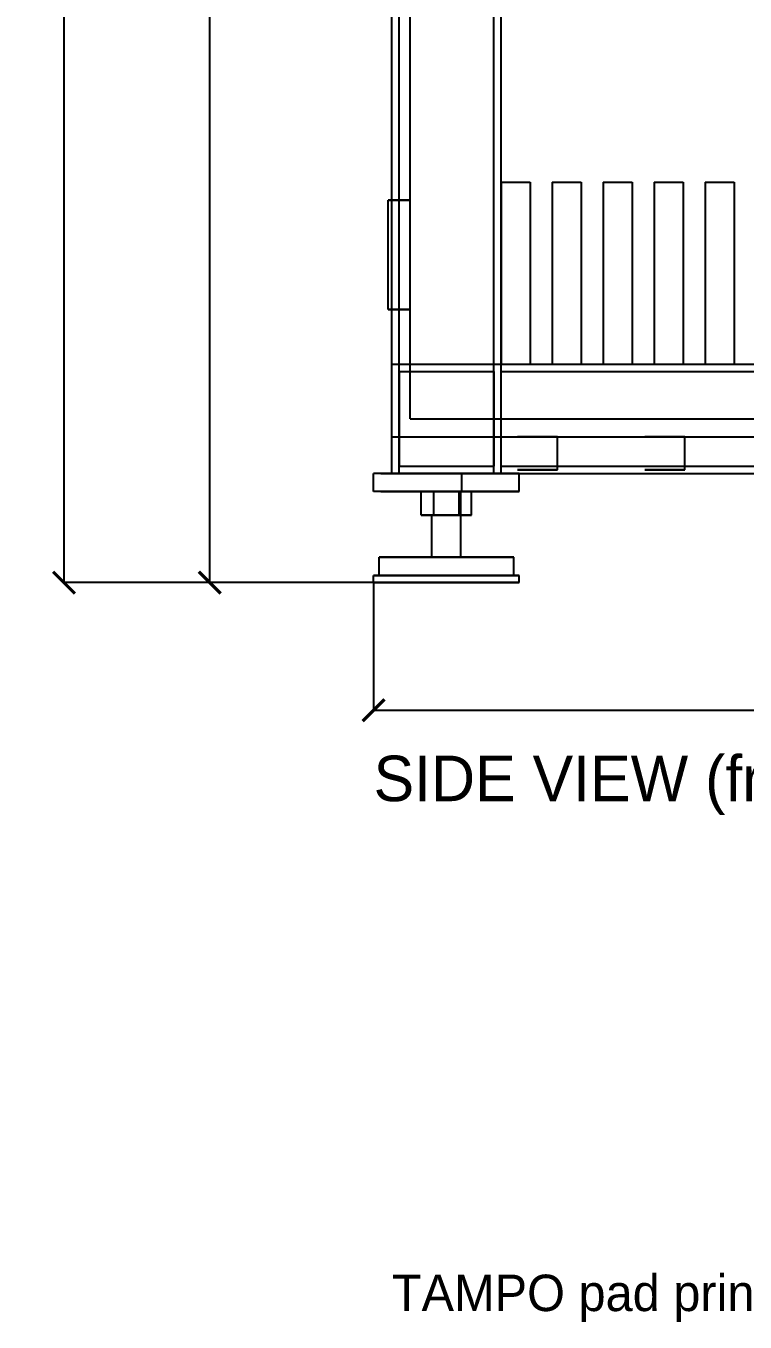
# Model space of a CAD drawing. Header units: millimetres. Extents: x -201 to 3037, y -406 to 3230.
# Drawn here: x -201 to 194, y -406 to 306 of the extents above; entities that cross this region are included whole.
import ezdxf

# ---------------------------------------------------------------- set-up
doc = ezdxf.new("R2010")
doc.units = ezdxf.units.MM
for name, color, linetype in [('DIM', 5, 'Continuous'), ('HIDDEN', 8, 'Continuous'), ('TEXT', 3, 'Continuous'), ('VISIBLE', 7, 'Continuous')]:
    doc.layers.add(name, color=color, linetype=linetype)
doc.styles.add('OpenSansCondensed-Light', font='OpenSansCondensed-Light.ttf')
doc.dimstyles.new('EZDXF', dxfattribs={"dimtxt": 0.25, "dimasz": 0.175, "dimexe": 0.375, "dimexo": 0.125, "dimgap": 0.1, "dimtad": 1, "dimlfac": 100, "dimzin": 12, "dimdsep": 46, "dimtxsty": 'OpenSansCondensed-Light', "dimblk": 'ARCHTICK', "dimcen": 2.5, "dimazin": 3, "dimtfac": 0.5, "dimtmove": 2, "dimatfit": 3})

# ---------------------------------------------------------------- blocks, each defined once
blk = doc.blocks.new('_ARCHTICK')
at = {"color": 0, "linetype": 'BYBLOCK', "const_width": 0.15}
blk.add_lwpolyline([(-0.5, -0.5), (0.5, 0.5)], dxfattribs=at)

msp = doc.modelspace()

# ---------------------------------------------------------------- linework, layer by layer
at = {"layer": 'HIDDEN'}
for points in [[(0, 60), (0, 880)], [(0, 60), (0, 880)], [(0, 60), (0, 880)], [(0, 80), (0, 880)], [(0, 80), (0, 880)], [(4, 60), (4, 880)], [(4, 60), (4, 880)], [(4, 60), (4, 880)], [(4, 60), (4, 880)], [(56, 60), (56, 880)], [(56, 60), (56, 880)], [(56, 60), (56, 880)], [(56, 60), (56, 880)], [(60, 60), (60, 880)], [(60, 60), (60, 880)], [(60, 60), (60, 880)], [(10, 90), (10, 870)], [(10, 90), (10, 870)], [(60, 220), (76, 220)], [(60, 220), (60, 120)], [(60, 220), (76, 220)], [(60, 220), (60, 120)], [(76, 220), (76, 120)], [(76, 220), (76, 120)], [(88, 220), (104, 220)], [(88, 220), (88, 120)], [(88, 220), (104, 220)], [(88, 220), (88, 120)], [(104, 220), (104, 120)], [(104, 220), (104, 120)], [(116, 220), (132, 220)], [(116, 220), (116, 120)], [(116, 220), (132, 220)], [(116, 220), (116, 120)], [(132, 220), (132, 120)], [(132, 220), (132, 120)], [(144, 220), (160, 220)], [(144, 220), (144, 120)], [(144, 220), (160, 220)], [(144, 220), (144, 120)], [(160, 220), (160, 120)], [(160, 220), (160, 120)], [(172, 220), (188, 220)], [(172, 220), (172, 120)], [(172, 220), (188, 220)], [(172, 220), (172, 120)], [(188, 220), (188, 120)], [(188, 220), (188, 120)], [(10, 210), (9.85, 210), (9.41, 210), (8.69, 210), (7.74, 210), (6.6, 210), (5.34, 210), (4, 210), (2.66, 210), (1.4, 210), (0.26, 210), (-0.69, 210), (-1.41, 210), (-1.85, 210), (-2, 210)], [(0, 210), (0.79, 210), (1.66, 210), (2.59, 210), (3.57, 210), (4.55, 210), (5.52, 210), (6.45, 210), (7.31, 210), (8.09, 210), (8.75, 210), (9.29, 210), (9.68, 210), (9.92, 210), (10, 210)], [(10, 150), (10, 210)], [(10, 150), (9.85, 150), (9.41, 150), (8.69, 150), (7.74, 150), (6.6, 150), (5.34, 150), (4, 150), (2.66, 150), (1.4, 150), (0.26, 150), (-0.69, 150), (-1.41, 150), (-1.85, 150), (-2, 150)], [(0, 150), (0.79, 150), (1.66, 150), (2.59, 150), (3.57, 150), (4.55, 150), (5.52, 150), (6.45, 150), (7.31, 150), (8.09, 150), (8.75, 150), (9.29, 150), (9.68, 150), (9.92, 150), (10, 150)], [(0, 60), (0, 120)], [(0, 60), (0, 120)], [(0, 120), (60, 120)], [(0, 120), (60, 120)], [(4, 116), (56, 116)], [(4, 116), (4, 64)], [(4, 116), (56, 116)], [(4, 116), (4, 64)], [(56, 116), (56, 64)], [(56, 116), (56, 64)], [(60, 60), (60, 120)], [(60, 120), (540, 120)], [(60, 60), (60, 120)], [(60, 60), (60, 120)], [(60, 120), (540, 120)], [(60, 120), (540, 120)], [(60, 60), (60, 120)], [(60, 60), (60, 120)], [(60, 120), (76, 120)], [(60, 120), (76, 120)], [(60, 64), (60, 116)], [(60, 64), (60, 116)], [(60, 116), (540, 116)], [(60, 116), (540, 116)], [(60, 64), (60, 116)], [(60, 64), (60, 116)], [(60, 116), (540, 116)], [(60, 116), (540, 116)], [(88, 120), (104, 120)], [(88, 120), (104, 120)], [(116, 120), (132, 120)], [(116, 120), (132, 120)], [(144, 120), (160, 120)], [(144, 120), (160, 120)], [(172, 120), (188, 120)], [(172, 120), (188, 120)], [(10, 90), (590, 90)], [(10, 90), (590, 90)], [(0, 80), (600, 80)], [(0, 80), (600, 80)], [(91, 80), (90.72, 80), (89.91, 80), (88.6, 80), (86.86, 80), (84.77, 80), (82.45, 80), (80, 80), (77.55, 80), (75.23, 80), (73.14, 80), (71.4, 80), (70.09, 80), (69.28, 80), (69, 80)], [(69, 80), (69.28, 80), (70.09, 80), (71.4, 80), (73.14, 80), (75.23, 80), (77.55, 80), (80, 80), (82.45, 80), (84.77, 80), (86.86, 80), (88.6, 80), (89.91, 80), (90.72, 80), (91, 80)], [(91, 62), (91, 80)], [(161, 80), (160.72, 80), (159.91, 80), (158.6, 80), (156.86, 80), (154.77, 80), (152.45, 80), (150, 80), (147.55, 80), (145.23, 80), (143.14, 80), (141.4, 80), (140.09, 80), (139.28, 80), (139, 80)], [(139, 80), (139.28, 80), (140.09, 80), (141.4, 80), (143.14, 80), (145.23, 80), (147.55, 80), (150, 80), (152.45, 80), (154.77, 80), (156.86, 80), (158.6, 80), (159.91, 80), (160.72, 80), (161, 80)], [(161, 62), (161, 80)], [(-6, 60), (-6.45, 60), (-6.89, 60), (-7.32, 60), (-7.74, 60), (-8.13, 60), (-8.49, 60), (-8.83, 60), (-9.13, 60), (-9.39, 60), (-9.6, 60), (-9.78, 60), (-9.9, 60), (-9.97, 60), (-10, 60)], [(-10, 50), (-10, 60)], [(-10, 50), (-10, 60)], [(-6, 60), (-6.45, 60), (-6.89, 60), (-7.32, 60), (-7.74, 60), (-8.13, 60), (-8.49, 60), (-8.83, 60), (-9.13, 60), (-9.39, 60), (-9.6, 60), (-9.78, 60), (-9.9, 60), (-9.97, 60), (-10, 60)], [(-6, 60), (-6.45, 60), (-6.89, 60), (-7.32, 60), (-7.74, 60), (-8.13, 60), (-8.49, 60), (-8.83, 60), (-9.13, 60), (-9.39, 60), (-9.6, 60), (-9.78, 60), (-9.9, 60), (-9.97, 60), (-10, 60)], [(-10, 50), (-10, 60)], [(66, 60), (-6, 60)], [(-6, 60), (66, 60)], [(66, 60), (-6, 60)], [(0, 60), (60, 60)], [(0, 60), (60, 60)], [(0, 60), (60, 60)], [(0, 60), (60, 60)], [(0, 60), (60, 60)], [(0, 60), (60, 60)], [(4, 64), (56, 64)], [(4, 64), (56, 64)], [(56, 60), (4, 60)], [(56, 60), (4, 60)], [(56, 60), (4, 60)], [(56, 60), (4, 60)], [(38.5, 60), (38.29, 60), (37.66, 60), (36.65, 60), (35.3, 60), (33.69, 60), (31.89, 60), (30, 60), (28.11, 60), (26.31, 60), (24.7, 60), (23.35, 60), (22.34, 60), (21.71, 60), (21.5, 60)], [(21.5, 60), (21.71, 60), (22.34, 60), (23.35, 60), (24.7, 60), (26.31, 60), (28.11, 60), (30, 60), (31.89, 60), (33.69, 60), (35.3, 60), (36.65, 60), (37.66, 60), (38.29, 60), (38.5, 60)], [(38.5, 60), (38.29, 60), (37.66, 60), (36.65, 60), (35.3, 60), (33.69, 60), (31.89, 60), (30, 60), (28.11, 60), (26.31, 60), (24.7, 60), (23.35, 60), (22.34, 60), (21.71, 60), (21.5, 60)], [(21.5, 60), (21.71, 60), (22.34, 60), (23.35, 60), (24.7, 60), (26.31, 60), (28.11, 60), (30, 60), (31.89, 60), (33.69, 60), (35.3, 60), (36.65, 60), (37.66, 60), (38.29, 60), (38.5, 60)], [(38.5, 50), (38.5, 60)], [(38.5, 50), (38.5, 60)], [(60, 64), (540, 64)], [(60, 64), (540, 64)], [(60, 64), (540, 64)], [(60, 64), (540, 64)], [(60, 60), (70, 60)], [(60, 60), (540, 60)], [(60, 60), (540, 60)], [(60, 60), (540, 60)], [(70, 60), (69.97, 60), (69.9, 60), (69.78, 60), (69.6, 60), (69.39, 60), (69.13, 60), (68.83, 60), (68.49, 60), (68.13, 60), (67.74, 60), (67.32, 60), (66.89, 60), (66.45, 60), (66, 60)], [(66, 60), (66.45, 60), (66.89, 60), (67.32, 60), (67.74, 60), (68.13, 60), (68.49, 60), (68.83, 60), (69.13, 60), (69.39, 60), (69.6, 60), (69.78, 60), (69.9, 60), (69.97, 60), (70, 60)], [(70, 60), (69.97, 60), (69.9, 60), (69.78, 60), (69.6, 60), (69.39, 60), (69.13, 60), (68.83, 60), (68.49, 60), (68.13, 60), (67.74, 60), (67.32, 60), (66.89, 60), (66.45, 60), (66, 60)], [(91, 62), (90.72, 62), (89.91, 62), (88.6, 62), (86.86, 62), (84.77, 62), (82.45, 62), (80, 62), (77.55, 62), (75.23, 62), (73.14, 62), (71.4, 62), (70.09, 62), (69.28, 62), (69, 62)], [(69, 62), (69.28, 62), (70.09, 62), (71.4, 62), (73.14, 62), (75.23, 62), (77.55, 62), (80, 62), (82.45, 62), (84.77, 62), (86.86, 62), (88.6, 62), (89.91, 62), (90.72, 62), (91, 62)], [(70, 50), (70, 60)], [(70, 50), (70, 60)], [(70, 50), (70, 60)], [(161, 62), (160.72, 62), (159.91, 62), (158.6, 62), (156.86, 62), (154.77, 62), (152.45, 62), (150, 62), (147.55, 62), (145.23, 62), (143.14, 62), (141.4, 62), (140.09, 62), (139.28, 62), (139, 62)], [(139, 62), (139.28, 62), (140.09, 62), (141.4, 62), (143.14, 62), (145.23, 62), (147.55, 62), (150, 62), (152.45, 62), (154.77, 62), (156.86, 62), (158.6, 62), (159.91, 62), (160.72, 62), (161, 62)], [(-6, 50), (-6.45, 50), (-6.89, 50), (-7.32, 50), (-7.74, 50), (-8.13, 50), (-8.49, 50), (-8.83, 50), (-9.13, 50), (-9.39, 50), (-9.6, 50), (-9.78, 50), (-9.9, 50), (-9.97, 50), (-10, 50)], [(-6, 50), (-6.45, 50), (-6.89, 50), (-7.32, 50), (-7.74, 50), (-8.13, 50), (-8.49, 50), (-8.83, 50), (-9.13, 50), (-9.39, 50), (-9.6, 50), (-9.78, 50), (-9.9, 50), (-9.97, 50), (-10, 50)], [(-6, 50), (-6.45, 50), (-6.89, 50), (-7.32, 50), (-7.74, 50), (-8.13, 50), (-8.49, 50), (-8.83, 50), (-9.13, 50), (-9.39, 50), (-9.6, 50), (-9.78, 50), (-9.9, 50), (-9.97, 50), (-10, 50)], [(66, 50), (-6, 50)], [(-6, 50), (66, 50)], [(66, 50), (-6, 50)], [(23.07, 50), (16.14, 50)], [(16.14, 50), (23.07, 50)], [(23.07, 50), (16.14, 50)], [(16.14, 50), (23.07, 50)], [(16.14, 37), (16.14, 50)], [(38.5, 50), (38.29, 50), (37.66, 50), (36.65, 50), (35.3, 50), (33.69, 50), (31.89, 50), (30, 50), (28.11, 50), (26.31, 50), (24.7, 50), (23.35, 50), (22.34, 50), (21.71, 50), (21.5, 50)], [(21.5, 50), (21.71, 50), (22.34, 50), (23.35, 50), (24.7, 50), (26.31, 50), (28.11, 50), (30, 50), (31.89, 50), (33.69, 50), (35.3, 50), (36.65, 50), (37.66, 50), (38.29, 50), (38.5, 50)], [(38.5, 50), (38.29, 50), (37.66, 50), (36.65, 50), (35.3, 50), (33.69, 50), (31.89, 50), (30, 50), (28.11, 50), (26.31, 50), (24.7, 50), (23.35, 50), (22.34, 50), (21.71, 50), (21.5, 50)], [(21.5, 50), (21.71, 50), (22.34, 50), (23.35, 50), (24.7, 50), (26.31, 50), (28.11, 50), (30, 50), (31.89, 50), (33.69, 50), (35.3, 50), (36.65, 50), (37.66, 50), (38.29, 50), (38.5, 50)], [(38, 50), (37.8, 50), (37.21, 50), (36.25, 50), (34.99, 50), (33.47, 50), (31.78, 50), (30, 50), (28.22, 50), (26.53, 50), (25.01, 50), (23.75, 50), (22.79, 50), (22.2, 50), (22, 50)], [(22, 50), (22.2, 50), (22.79, 50), (23.75, 50), (25.01, 50), (26.53, 50), (28.22, 50), (30, 50), (31.78, 50), (33.47, 50), (34.99, 50), (36.25, 50), (37.21, 50), (37.8, 50), (38, 50)], [(38, 50), (37.8, 50), (37.21, 50), (36.25, 50), (34.99, 50), (33.47, 50), (31.78, 50), (30, 50), (28.22, 50), (26.53, 50), (25.01, 50), (23.75, 50), (22.79, 50), (22.2, 50), (22, 50)], [(22, 50), (22.2, 50), (22.79, 50), (23.75, 50), (25.01, 50), (26.53, 50), (28.22, 50), (30, 50), (31.78, 50), (33.47, 50), (34.99, 50), (36.25, 50), (37.21, 50), (37.8, 50), (38, 50)], [(38, 50), (37.8, 50), (37.21, 50), (36.25, 50), (34.99, 50), (33.47, 50), (31.78, 50), (30, 50), (28.22, 50), (26.53, 50), (25.01, 50), (23.75, 50), (22.79, 50), (22.2, 50), (22, 50)], [(22, 50), (22.2, 50), (22.79, 50), (23.75, 50), (25.01, 50), (26.53, 50), (28.22, 50), (30, 50), (31.78, 50), (33.47, 50), (34.99, 50), (36.25, 50), (37.21, 50), (37.8, 50), (38, 50)], [(38, 50), (37.8, 50), (37.21, 50), (36.25, 50), (34.99, 50), (33.47, 50), (31.78, 50), (30, 50), (28.22, 50), (26.53, 50), (25.01, 50), (23.75, 50), (22.79, 50), (22.2, 50), (22, 50)], [(22, 50), (22.2, 50), (22.79, 50), (23.75, 50), (25.01, 50), (26.53, 50), (28.22, 50), (30, 50), (31.78, 50), (33.47, 50), (34.99, 50), (36.25, 50), (37.21, 50), (37.8, 50), (38, 50)], [(23.07, 37), (23.07, 50)], [(36.93, 50), (23.07, 50)], [(23.07, 50), (36.93, 50)], [(23.07, 37), (23.07, 50)], [(36.93, 50), (23.07, 50)], [(23.07, 50), (36.93, 50)], [(23.07, 37), (23.07, 50)], [(36.93, 37), (36.93, 50)], [(43.86, 50), (36.93, 50)], [(36.93, 50), (43.86, 50)], [(36.93, 37), (36.93, 50)], [(43.86, 50), (36.93, 50)], [(36.93, 37), (36.93, 50)], [(36.93, 50), (43.86, 50)], [(38, 37), (38, 50)], [(38, 37), (38, 50)], [(38, 14), (38, 50)], [(38, 37), (38, 50)], [(43.86, 37), (43.86, 50)], [(70, 50), (69.97, 50), (69.9, 50), (69.78, 50), (69.6, 50), (69.39, 50), (69.13, 50), (68.83, 50), (68.49, 50), (68.13, 50), (67.74, 50), (67.32, 50), (66.89, 50), (66.45, 50), (66, 50)], [(66, 50), (66.45, 50), (66.89, 50), (67.32, 50), (67.74, 50), (68.13, 50), (68.49, 50), (68.83, 50), (69.13, 50), (69.39, 50), (69.6, 50), (69.78, 50), (69.9, 50), (69.97, 50), (70, 50)], [(70, 50), (69.97, 50), (69.9, 50), (69.78, 50), (69.6, 50), (69.39, 50), (69.13, 50), (68.83, 50), (68.49, 50), (68.13, 50), (67.74, 50), (67.32, 50), (66.89, 50), (66.45, 50), (66, 50)], [(23.07, 37), (16.14, 37)], [(23.07, 37), (16.14, 37)], [(16.14, 37), (23.07, 37)], [(38, 37), (37.8, 37), (37.21, 37), (36.25, 37), (34.99, 37), (33.47, 37), (31.78, 37), (30, 37), (28.22, 37), (26.53, 37), (25.01, 37), (23.75, 37), (22.79, 37), (22.2, 37), (22, 37)], [(22, 37), (22.2, 37), (22.79, 37), (23.75, 37), (25.01, 37), (26.53, 37), (28.22, 37), (30, 37), (31.78, 37), (33.47, 37), (34.99, 37), (36.25, 37), (37.21, 37), (37.8, 37), (38, 37)], [(38, 37), (37.8, 37), (37.21, 37), (36.25, 37), (34.99, 37), (33.47, 37), (31.78, 37), (30, 37), (28.22, 37), (26.53, 37), (25.01, 37), (23.75, 37), (22.79, 37), (22.2, 37), (22, 37)], [(22, 37), (22.2, 37), (22.79, 37), (23.75, 37), (25.01, 37), (26.53, 37), (28.22, 37), (30, 37), (31.78, 37), (33.47, 37), (34.99, 37), (36.25, 37), (37.21, 37), (37.8, 37), (38, 37)], [(36.93, 37), (23.07, 37)], [(36.93, 37), (23.07, 37)], [(23.07, 37), (36.93, 37)], [(43.86, 37), (36.93, 37)], [(43.86, 37), (36.93, 37)], [(36.93, 37), (43.86, 37)], [(67, 14), (66.07, 14), (63.34, 14), (58.93, 14), (53.07, 14), (46.05, 14), (38.23, 14), (30, 14), (21.77, 14), (13.95, 14), (6.93, 14), (1.07, 14), (-3.34, 14), (-6.07, 14), (-7, 14)], [(67, 14), (66.07, 14), (63.34, 14), (58.93, 14), (53.07, 14), (46.05, 14), (38.23, 14), (30, 14), (21.77, 14), (13.95, 14), (6.93, 14), (1.07, 14), (-3.34, 14), (-6.07, 14), (-7, 14)], [(-7, 14), (-6.07, 14), (-3.34, 14), (1.07, 14), (6.93, 14), (13.95, 14), (21.77, 14), (30, 14), (38.23, 14), (46.05, 14), (53.07, 14), (58.93, 14), (63.34, 14), (66.07, 14), (67, 14)], [(38, 14), (37.8, 14), (37.21, 14), (36.25, 14), (34.99, 14), (33.47, 14), (31.78, 14), (30, 14), (28.22, 14), (26.53, 14), (25.01, 14), (23.75, 14), (22.79, 14), (22.2, 14), (22, 14)], [(22, 14), (22.2, 14), (22.79, 14), (23.75, 14), (25.01, 14), (26.53, 14), (28.22, 14), (30, 14), (31.78, 14), (33.47, 14), (34.99, 14), (36.25, 14), (37.21, 14), (37.8, 14), (38, 14)], [(38, 14), (37.8, 14), (37.21, 14), (36.25, 14), (34.99, 14), (33.47, 14), (31.78, 14), (30, 14), (28.22, 14), (26.53, 14), (25.01, 14), (23.75, 14), (22.79, 14), (22.2, 14), (22, 14)], [(22, 14), (22.2, 14), (22.79, 14), (23.75, 14), (25.01, 14), (26.53, 14), (28.22, 14), (30, 14), (31.78, 14), (33.47, 14), (34.99, 14), (36.25, 14), (37.21, 14), (37.8, 14), (38, 14)], [(67, 4), (67, 14)], [(70, 4), (69, 4), (66.04, 4), (61.27, 4), (54.94, 4), (47.36, 4), (38.9, 4), (30, 4), (21.1, 4), (12.64, 4), (5.06, 4), (-1.27, 4), (-6.04, 4), (-9, 4), (-10, 4)], [(70, 4), (69, 4), (66.04, 4), (61.27, 4), (54.94, 4), (47.36, 4), (38.9, 4), (30, 4), (21.1, 4), (12.64, 4), (5.06, 4), (-1.27, 4), (-6.04, 4), (-9, 4), (-10, 4)], [(-10, 4), (-9, 4), (-6.04, 4), (-1.27, 4), (5.06, 4), (12.64, 4), (21.1, 4), (30, 4), (38.9, 4), (47.36, 4), (54.94, 4), (61.27, 4), (66.04, 4), (69, 4), (70, 4)], [(70, 0), (69, 0), (66.04, 0), (61.27, 0), (54.94, 0), (47.36, 0), (38.9, 0), (30, 0), (21.1, 0), (12.64, 0), (5.06, 0), (-1.27, 0), (-6.04, 0), (-9, 0), (-10, 0)], [(70, 0), (69, 0), (66.04, 0), (61.27, 0), (54.94, 0), (47.36, 0), (38.9, 0), (30, 0), (21.1, 0), (12.64, 0), (5.06, 0), (-1.27, 0), (-6.04, 0), (-9, 0), (-10, 0)], [(-10, 0), (-9, 0), (-6.04, 0), (-1.27, 0), (5.06, 0), (12.64, 0), (21.1, 0), (30, 0), (38.9, 0), (47.36, 0), (54.94, 0), (61.27, 0), (66.04, 0), (69, 0), (70, 0)], [(67, 4), (66.07, 4), (63.34, 4), (58.93, 4), (53.07, 4), (46.05, 4), (38.23, 4), (30, 4), (21.77, 4), (13.95, 4), (6.93, 4), (1.07, 4), (-3.34, 4), (-6.07, 4), (-7, 4)], [(-7, 4), (-6.07, 4), (-3.34, 4), (1.07, 4), (6.93, 4), (13.95, 4), (21.77, 4), (30, 4), (38.23, 4), (46.05, 4), (53.07, 4), (58.93, 4), (63.34, 4), (66.07, 4), (67, 4)], [(67, 4), (66.07, 4), (63.34, 4), (58.93, 4), (53.07, 4), (46.05, 4), (38.23, 4), (30, 4), (21.77, 4), (13.95, 4), (6.93, 4), (1.07, 4), (-3.34, 4), (-6.07, 4), (-7, 4)], [(-7, 4), (-6.07, 4), (-3.34, 4), (1.07, 4), (6.93, 4), (13.95, 4), (21.77, 4), (30, 4), (38.23, 4), (46.05, 4), (53.07, 4), (58.93, 4), (63.34, 4), (66.07, 4), (67, 4)], [(70, 0), (70, 4)]]:
    msp.add_lwpolyline(points, dxfattribs=at)
at = {"layer": 'VISIBLE'}
for points in [[(0, 60), (0, 880)], [(60, 60), (60, 880)], [(-2, 210), (-1.99, 210), (-1.96, 210), (-1.9, 210), (-1.83, 210), (-1.73, 210), (-1.61, 210), (-1.48, 210), (-1.32, 210), (-1.14, 210), (-0.95, 210), (-0.74, 210), (-0.51, 210), (-0.26, 210), (0, 210)], [(-2, 150), (-2, 210)], [(-2, 150), (-1.99, 150), (-1.96, 150), (-1.9, 150), (-1.83, 150), (-1.73, 150), (-1.61, 150), (-1.48, 150), (-1.32, 150), (-1.14, 150), (-0.95, 150), (-0.74, 150), (-0.51, 150), (-0.26, 150), (0, 150)], [(60, 60), (60, 120)], [(60, 120), (540, 120)], [(-10, 50), (-10, 60)], [(-6, 60), (-6.45, 60), (-6.89, 60), (-7.32, 60), (-7.74, 60), (-8.13, 60), (-8.49, 60), (-8.83, 60), (-9.13, 60), (-9.39, 60), (-9.6, 60), (-9.78, 60), (-9.9, 60), (-9.97, 60), (-10, 60)], [(-6, 60), (66, 60)], [(66, 60), (66.45, 60), (66.89, 60), (67.32, 60), (67.74, 60), (68.13, 60), (68.49, 60), (68.83, 60), (69.13, 60), (69.39, 60), (69.6, 60), (69.78, 60), (69.9, 60), (69.97, 60), (70, 60)], [(70, 60), (530, 60)], [(70, 50), (70, 60)], [(-6, 50), (-6.45, 50), (-6.89, 50), (-7.32, 50), (-7.74, 50), (-8.13, 50), (-8.49, 50), (-8.83, 50), (-9.13, 50), (-9.39, 50), (-9.6, 50), (-9.78, 50), (-9.9, 50), (-9.97, 50), (-10, 50)], [(-6, 50), (66, 50)], [(16.14, 37), (16.14, 50)], [(23.07, 37), (23.07, 50)], [(36.93, 37), (36.93, 50)], [(43.86, 37), (43.86, 50)], [(66, 50), (66.45, 50), (66.89, 50), (67.32, 50), (67.74, 50), (68.13, 50), (68.49, 50), (68.83, 50), (69.13, 50), (69.39, 50), (69.6, 50), (69.78, 50), (69.9, 50), (69.97, 50), (70, 50)], [(16.14, 37), (23.07, 37)], [(22, 14), (22, 37)], [(23.07, 37), (36.93, 37)], [(36.93, 37), (43.86, 37)], [(38, 14), (38, 37)], [(-7, 14), (-6.07, 14), (-3.34, 14), (1.07, 14), (6.93, 14), (13.95, 14), (21.77, 14), (30, 14), (38.23, 14), (46.05, 14), (53.07, 14), (58.93, 14), (63.34, 14), (66.07, 14), (67, 14)], [(-7, 4), (-7, 14)], [(67, 4), (67, 14)], [(-10, 4), (-9, 4), (-6.04, 4), (-1.27, 4), (5.06, 4), (12.64, 4), (21.1, 4), (30, 4), (38.9, 4), (47.36, 4), (54.94, 4), (61.27, 4), (66.04, 4), (69, 4), (70, 4)], [(-10, 0), (-10, 4)], [(-10, 0), (-9, 0), (-6.04, 0), (-1.27, 0), (5.06, 0), (12.64, 0), (21.1, 0), (30, 0), (38.9, 0), (47.36, 0), (54.94, 0), (61.27, 0), (66.04, 0), (69, 0), (70, 0)], [(70, 0), (70, 4)]]:
    msp.add_lwpolyline(points, dxfattribs=at)

# ---------------------------------------------------------------- texts
at = {"layer": 'TEXT'}
for s, height, p in [('SIDE VIEW (from -Y)  /  nama-ye janebi', 25, (-10, -120)), ('TAMPO pad printer - general arrangement - units mm - generated by cad/tampo_machine.py', 20, (0, -400))]:
    msp.add_text(s, height=height, dxfattribs=at).set_placement(p)

# ---------------------------------------------------------------- dimensions: what is measured, and where the dimension line sits
at = {"layer": 'DIM'}
for base, p2 in [((-100, 0), (-10, 1658)), ((-180, 0), (-10, 945))]:
    msp.add_linear_dim(base=base, p1=(-10, 0), p2=p2, angle=90, dimstyle='EZDXF', override={"dimtxt": 18, "dimasz": 12, "dimdec": 0, "dimlfac": 1}, dxfattribs=at).render()
msp.add_linear_dim(base=(-10, -70), p1=(-10, 0), p2=(1860, 0), dimstyle='EZDXF', override={"dimtxt": 18, "dimasz": 12, "dimdec": 0, "dimlfac": 1}, dxfattribs=at).render()

doc.saveas('drawing.dxf')
